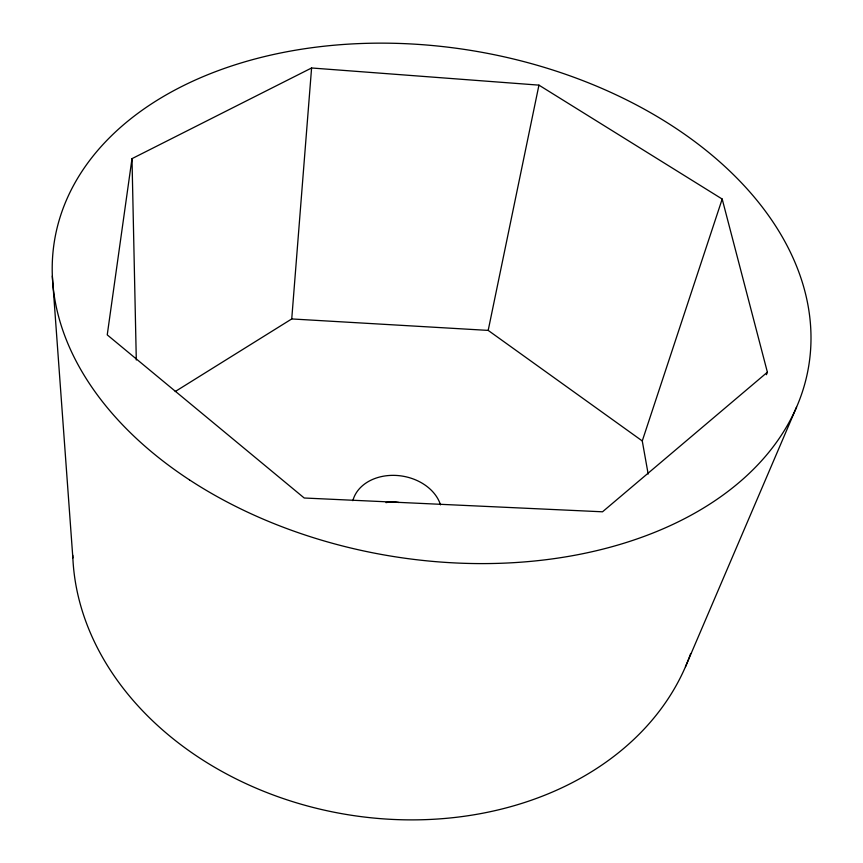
<?xml version="1.0" encoding="UTF-8"?>
<svg xmlns="http://www.w3.org/2000/svg" width="863" height="863" viewBox="0 0 863 863"><rect width="100%" height="100%" fill="white"/><g stroke="black" fill="none" stroke-linecap="round" stroke-linejoin="round"><path stroke-width="1.29" d="M175.189 391.554L291.737 318.943L311.586 67.983L538.944 85.135L722.191 199.051L767.39 372.212L766.398 374.704M311.586 67.983L131.996 158.652L107.239 334.876L304.218 498.005L602.525 511.802L767.39 372.212M648.167 474.046L642.266 440.95L488.188 330.4L538.944 85.135M642.266 440.95L722.191 199.051M685.459 666.775L796.581 407.077M291.737 318.943L488.188 330.4M52.33 276.009L72.859 557.962M131.996 158.652L136.3 360.011M352.848 500.691A45.21 34.844 9.5 0 1 395.815 475.416A45.21 34.844 9.5 0 1 440.518 504.855M385.998 502.633A26.343 20.442 9.5 0 1 398.911 502.493M690.659 653.518A316.236 249.515 9.5 0 1 349.278 814.931A316.236 249.515 9.5 0 1 72.751 555.254M189.482 479.882A382.298 255.987 9.5 0 0 805.632 380.712A382.298 255.987 9.5 0 0 299.666 49.515A382.298 255.987 9.5 0 0 189.482 479.882"/></g></svg>
